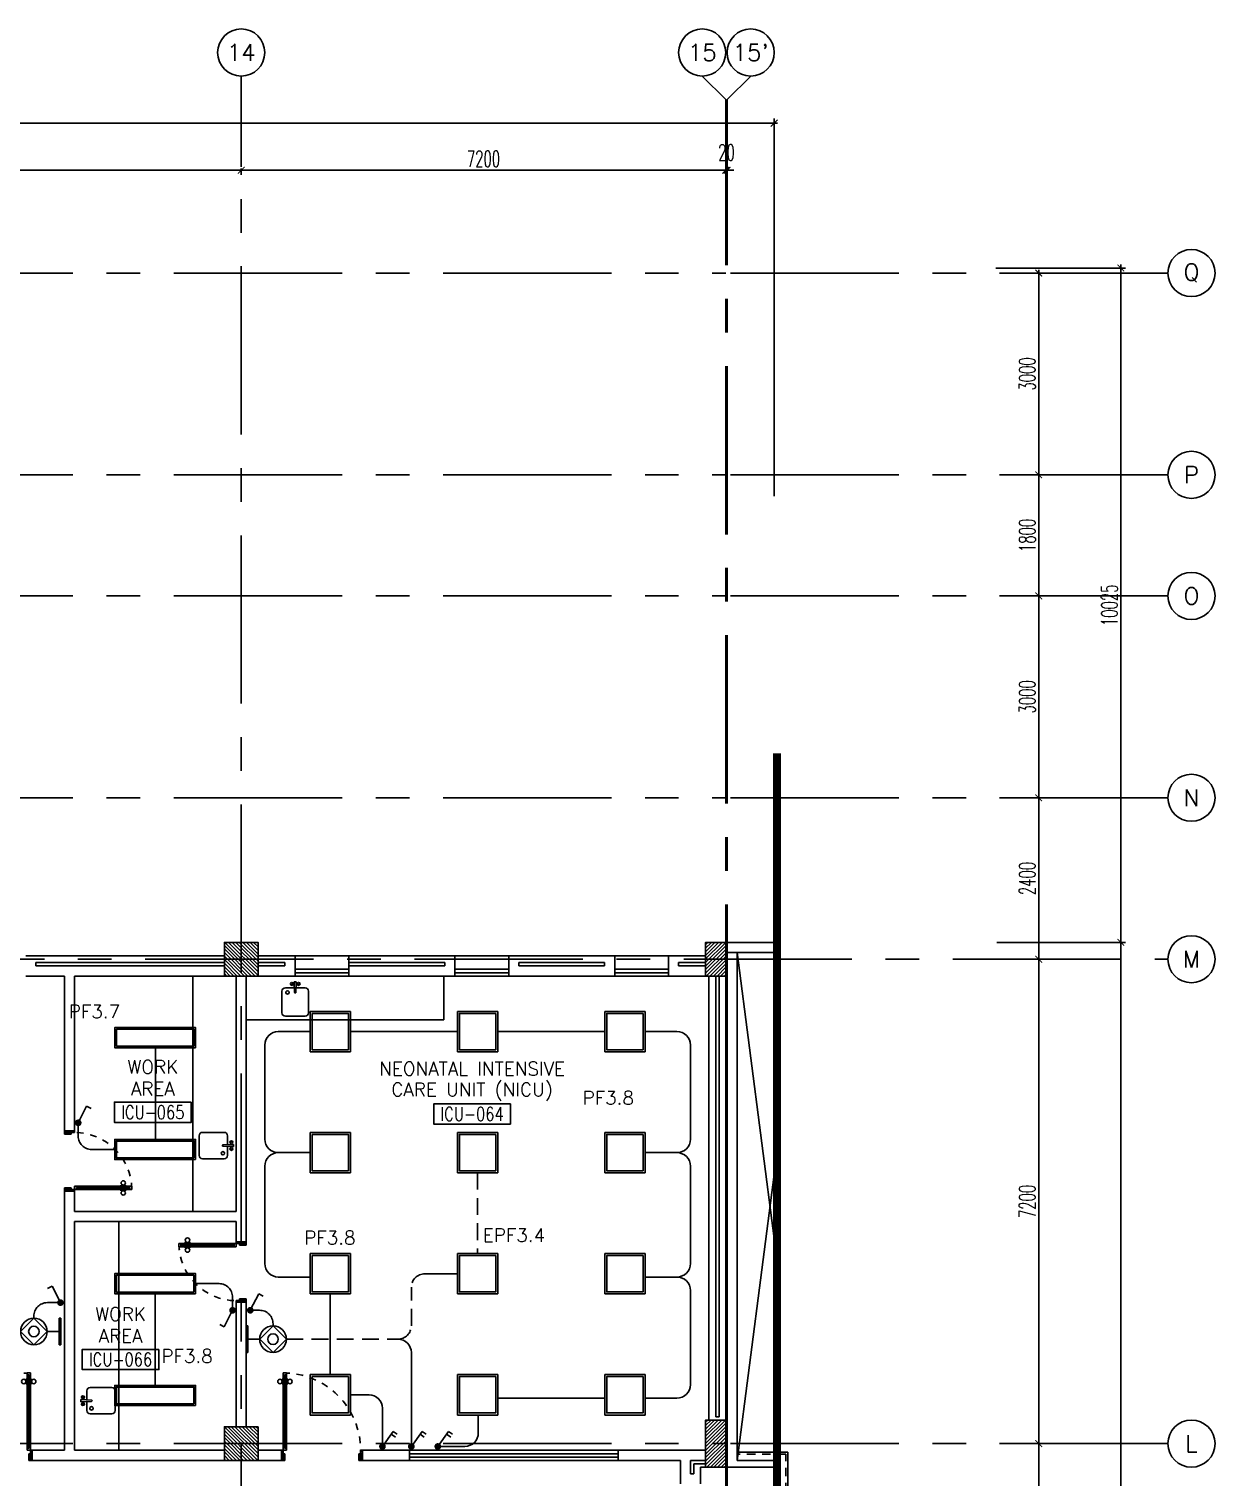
# Model space of a CAD drawing. Extents: x -0.3 to 91.9, y -1.1 to 78.4.
# Drawn here: x 74.24 to 91.86, y 56.87 to 78.4 of the extents above; entities that cross this region are included whole.
import ezdxf
from ezdxf.enums import TextEntityAlignment as Align

# ---------------------------------------------------------------- set-up
doc = ezdxf.new("R2010")
doc.units = 0
doc.header["$MEASUREMENT"] = 0
doc.header["$PDMODE"] = 34
for name, pattern in [('CENTER2', [1.125, 0.75, -0.125, 0.125, -0.125]), ('CENTERX2', [4, 2.5, -0.5, 0.5, -0.5]), ('HIDDEN', [0.375, 0.25, -0.125]), ('HIDDEN2', [0.1875, 0.125, -0.0625])]:
    doc.linetypes.add(name, pattern=pattern)
doc.layers.get('0').update_dxf_attribs({"linetype": 'CONTINUOUS'})
doc.layers.get('DEFPOINTS').update_dxf_attribs({"linetype": 'CONTINUOUS'})
for name, color, linetype in [('AX-CR', 11, 'CONTINUOUS'), ('AX-DIM', 11, 'CONTINUOUS'), ('AX-TXT', 2, 'CONTINUOUS'), ('AXES', 11, 'CENTERX2'), ('COL', 11, 'CONTINUOUS'), ('DOOR', 7, 'CONTINUOUS'), ('E-CLINE', 4, 'CONTINUOUS'), ('E-HLINE', 4, 'HIDDEN'), ('E-LEGEND', 4, 'CONTINUOUS'), ('E-LITE', 4, 'CONTINUOUS'), ('E-SWITCH', 4, 'CONTINUOUS'), ('E-TEXT', 4, 'CONTINUOUS'), ('ELEV', 2, 'CONTINUOUS'), ('HAT', 11, 'CONTINUOUS'), ('INSUL', 11, 'CONTINUOUS'), ('NON-MEDICAL', 11, 'CONTINUOUS'), ('RM-BOX', 11, 'CONTINUOUS'), ('RM-NAME', 11, 'CONTINUOUS'), ('RM-NO', 11, 'CONTINUOUS'), ('ROOF', 7, 'CONTINUOUS'), ('SHAFT', 11, 'CONTINUOUS'), ('STR', 7, 'CONTINUOUS'), ('WALL', 11, 'CONTINUOUS'), ('WIN', 7, 'CONTINUOUS')]:
    doc.layers.add(name, color=color, linetype=linetype)
doc.styles.add('ROMANS', font='ROMANS.shx', dxfattribs={"width": 0.6})
doc.dimstyles.new('STANDARD in', dxfattribs={"dimtxt": 0.24, "dimasz": 0.1, "dimexe": 0.07, "dimexo": 0.05, "dimgap": 0.05, "dimtad": 1, "dimdec": 0, "dimlfac": 1000, "dimzin": 0, "dimdsep": 46, "dimtxsty": 'ROMANS', "dimblk": 'ARCHTICK', "dimcen": 0.05, "dimdle": 0.05, "dimclrd": 7, "dimclre": 7, "dimclrt": 2, "dimadec": 0, "dimazin": 0, "dimtfac": 1, "dimtdec": 0, "dimtmove": 2, "dimatfit": 3, "dimldrblk": 'ARCHTICK', "dimfxl": 0, "dimtolj": 1, "dimtzin": 0, "dimarcsym": 0})

# ---------------------------------------------------------------- blocks, each defined once
blk = doc.blocks.new('*X64')
at = {"color": 0}
for p, q in [((80579, 169940), (81029, 170390)), ((80579, 169993), (80976, 170390)), ((80579, 170046), (80923, 170390)), ((80579, 170099), (80870, 170390)), ((80579, 170152), (80817, 170390)), ((80579, 170205), (80764, 170390)), ((80579, 170258), (80711, 170390)), ((80579, 170311), (80658, 170390)), ((80579, 170364), (80605, 170390)), ((80582, 169890), (81079, 170387)), ((80635, 169890), (81079, 170334)), ((80688, 169890), (81079, 170281)), ((80741, 169890), (81079, 170228)), ((80794, 169890), (81079, 170175)), ((80847, 169890), (81079, 170122)), ((80900, 169890), (81079, 170069)), ((80953, 169890), (81079, 170016)), ((81006, 169890), (81079, 169963)), ((81059, 169890), (81079, 169910))]:
    blk.add_line(p, q, dxfattribs=at)
blk = doc.blocks.new('*X63')
at = {"color": 0}
for p, q in [((80579, 177099), (81070, 177590)), ((80579, 177152), (81017, 177590)), ((80579, 177205), (80964, 177590)), ((80579, 177258), (80911, 177590)), ((80579, 177311), (80858, 177590)), ((80579, 177364), (80804, 177590)), ((80579, 177417), (80751, 177590)), ((80579, 177471), (80698, 177590)), ((80579, 177524), (80645, 177590)), ((80579, 177577), (80592, 177590)), ((80623, 177090), (81079, 177546)), ((80676, 177090), (81079, 177493)), ((80729, 177090), (81079, 177440)), ((80782, 177090), (81079, 177387)), ((80835, 177090), (81079, 177334)), ((80888, 177090), (81079, 177281)), ((80941, 177090), (81079, 177228)), ((80994, 177090), (81079, 177175)), ((81047, 177090), (81079, 177122))]:
    blk.add_line(p, q, dxfattribs=at)
blk = doc.blocks.new('COL50')
at = {"layer": 'COL'}
blk.add_lwpolyline([(-250, 250), (-250, -250), (250, -250), (250, 250)], close=True, dxfattribs=at)
blk = doc.blocks.new('AXU')
at = {"layer": 'AX-CR'}
blk.add_circle((0, 350), 350, dxfattribs=at)
at = {"layer": 'AX-TXT', "style": 'ROMANS'}
blk.add_attdef('AX', text='', height=250, dxfattribs=at).set_placement((0, 350), align=Align.MIDDLE)
blk = doc.blocks.new('RM1')
at = {"layer": 'RM-BOX'}
blk.add_lwpolyline([(570, -200), (-570, -200), (-570, -500), (570, -500)], close=True, dxfattribs=at)
at = {"layer": 'RM-NAME', "style": 'ROMANS'}
for tag, p in [('ROOMNAME1', (0, 324)), ('ROOMNAME2', (0, 0))]:
    blk.add_attdef(tag, text='', height=200, dxfattribs=at).set_placement(p, align=Align.MIDDLE)
at = {"layer": 'RM-NO', "style": 'ROMANS', "width": 0.8}
blk.add_attdef('ROOMNO', text='', height=200, dxfattribs=at).set_placement((0, -350), align=Align.MIDDLE)
blk = doc.blocks.new('_ARCHTICK')
at = {"color": 0, "linetype": 'ByBlock', "const_width": 0.15}
blk.add_lwpolyline([(-0.5, -0.5), (0.5, 0.5)], dxfattribs=at)
blk = doc.blocks.new('*D176')
at = {"layer": 'AX-DIM', "color": 7, "lineweight": -2, "ltscale": 0.3}
for p, q in [((70.14, 76.298), (77.44, 76.298)), ((70.19, 76.348), (70.19, 76.368)), ((77.39, 76.348), (77.39, 76.368))]:
    blk.add_line(p, q, dxfattribs=at)
at = {"layer": 'DEFPOINTS', "color": 0, "ltscale": 0.3}
for p in [(70.19, 76.298), (77.39, 76.298), (77.39, 76.298)]:
    blk.add_point(p, dxfattribs=at)
at = {"layer": 'AX-DIM', "color": 7, "lineweight": -2, "ltscale": 0.3, "xscale": 0.1, "yscale": 0.1, "zscale": 0.1, "rotation": 180}
blk.add_blockref('_ARCHTICK', (70.19, 76.298), dxfattribs=at)
at = {"layer": 'AX-DIM', "color": 7, "lineweight": -2, "ltscale": 0.3, "xscale": 0.1, "yscale": 0.1, "zscale": 0.1}
blk.add_blockref('_ARCHTICK', (77.39, 76.298), dxfattribs=at)
at = {"layer": 'AX-DIM', "color": 2, "ltscale": 0.3, "insert": (73.79, 76.468), "char_height": 0.24, "attachment_point": 5, "style": 'ROMANS'}
blk.add_mtext('\\A1;7200', dxfattribs=at)
blk = doc.blocks.new('*D177')
at = {"layer": 'AX-DIM', "color": 7, "lineweight": -2, "ltscale": 0.3}
for p, q in [((77.34, 76.298), (84.64, 76.298)), ((77.39, 76.324), (77.39, 76.228)), ((84.59, 76.324), (84.59, 76.228))]:
    blk.add_line(p, q, dxfattribs=at)
at = {"layer": 'DEFPOINTS', "color": 0, "ltscale": 0.3}
for p in [(77.39, 76.374), (84.59, 76.374), (84.59, 76.298)]:
    blk.add_point(p, dxfattribs=at)
at = {"layer": 'AX-DIM', "color": 7, "lineweight": -2, "ltscale": 0.3, "xscale": 0.1, "yscale": 0.1, "zscale": 0.1, "rotation": 180}
blk.add_blockref('_ARCHTICK', (77.39, 76.298), dxfattribs=at)
at = {"layer": 'AX-DIM', "color": 7, "lineweight": -2, "ltscale": 0.3, "xscale": 0.1, "yscale": 0.1, "zscale": 0.1}
blk.add_blockref('_ARCHTICK', (84.59, 76.298), dxfattribs=at)
at = {"layer": 'AX-DIM', "color": 2, "ltscale": 0.3, "insert": (80.99, 76.468), "char_height": 0.24, "attachment_point": 5, "style": 'ROMANS'}
blk.add_mtext('\\A1;7200', dxfattribs=at)
blk = doc.blocks.new('AXR')
at = {"layer": 'AX-CR'}
blk.add_circle((350, 0), 350, dxfattribs=at)
at = {"layer": 'AX-TXT', "style": 'ROMANS'}
blk.add_attdef('AX', text='', height=250, dxfattribs=at).set_placement((350, 0), align=Align.MIDDLE)
blk = doc.blocks.new('*D185')
at = {"layer": 'AX-DIM', "color": 7, "lineweight": -2, "ltscale": 0.3}
for p, q in [((9.9, 76.648), (9.9, 77.068)), ((85.309, 71.455), (85.309, 77.068)), ((9.85, 76.998), (85.359, 76.998))]:
    blk.add_line(p, q, dxfattribs=at)
at = {"layer": 'DEFPOINTS', "color": 0, "ltscale": 0.3}
for p in [(85.309, 76.998), (9.9, 76.598), (85.309, 71.405)]:
    blk.add_point(p, dxfattribs=at)
at = {"layer": 'AX-DIM', "color": 7, "lineweight": -2, "ltscale": 0.3, "xscale": 0.1, "yscale": 0.1, "zscale": 0.1, "rotation": 180}
blk.add_blockref('_ARCHTICK', (9.9, 76.998), dxfattribs=at)
at = {"layer": 'AX-DIM', "color": 7, "lineweight": -2, "ltscale": 0.3, "xscale": 0.1, "yscale": 0.1, "zscale": 0.1}
blk.add_blockref('_ARCHTICK', (85.309, 76.998), dxfattribs=at)
at = {"layer": 'AX-DIM', "color": 2, "ltscale": 0.3, "insert": (47.605, 77.168), "char_height": 0.24, "attachment_point": 5, "style": 'ROMANS'}
blk.add_mtext('\\A1;75409', dxfattribs=at)
blk = doc.blocks.new('*D186')
at = {"layer": 'AX-DIM', "color": 7, "lineweight": -2, "ltscale": 0.3}
for p, q in [((88.89, 69.97), (89.31, 69.97)), ((89.24, 70.02), (89.24, 66.92)), ((88.89, 66.97), (89.31, 66.97))]:
    blk.add_line(p, q, dxfattribs=at)
at = {"layer": 'DEFPOINTS', "color": 0, "ltscale": 0.3}
for p in [(88.84, 69.97), (88.84, 66.97), (89.24, 66.97)]:
    blk.add_point(p, dxfattribs=at)
at = {"layer": 'AX-DIM', "color": 7, "lineweight": -2, "ltscale": 0.3, "xscale": 0.1, "yscale": 0.1, "zscale": 0.1}
for p, rotation in [((89.24, 69.97), 90), ((89.24, 66.97), 270)]:
    blk.add_blockref('_ARCHTICK', p, dxfattribs=dict(at, rotation=rotation))
at = {"layer": 'AX-DIM', "color": 2, "ltscale": 0.3, "insert": (89.07, 68.47), "char_height": 0.24, "attachment_point": 5, "rotation": 90, "style": 'ROMANS'}
blk.add_mtext('\\A1;3000', dxfattribs=at)
blk = doc.blocks.new('*D187')
at = {"layer": 'AX-DIM', "color": 7, "lineweight": -2, "ltscale": 0.3}
for p, q in [((88.605, 74.845), (90.53, 74.845)), ((90.46, 74.895), (90.46, 64.77)), ((89.81, 64.82), (90.53, 64.82))]:
    blk.add_line(p, q, dxfattribs=at)
at = {"layer": 'DEFPOINTS', "color": 0, "ltscale": 0.3}
for p in [(88.555, 74.845), (89.76, 64.82), (90.46, 64.82)]:
    blk.add_point(p, dxfattribs=at)
at = {"layer": 'AX-DIM', "color": 7, "lineweight": -2, "ltscale": 0.3, "xscale": 0.1, "yscale": 0.1, "zscale": 0.1}
for p, rotation in [((90.46, 74.845), 90), ((90.46, 64.82), 270)]:
    blk.add_blockref('_ARCHTICK', p, dxfattribs=dict(at, rotation=rotation))
at = {"layer": 'AX-DIM', "color": 2, "ltscale": 0.3, "insert": (90.29, 69.832), "char_height": 0.24, "attachment_point": 5, "rotation": 90, "style": 'ROMANS'}
blk.add_mtext('\\A1;10025', dxfattribs=at)
blk = doc.blocks.new('*D189')
at = {"layer": 'AX-DIM', "color": 7, "lineweight": -2, "ltscale": 0.3}
for p, q in [((88.617, 64.82), (90.53, 64.82)), ((90.46, 64.87), (90.46, 5.45)), ((86.18, 5.5), (90.53, 5.5))]:
    blk.add_line(p, q, dxfattribs=at)
at = {"layer": 'DEFPOINTS', "color": 0, "ltscale": 0.3}
for p in [(88.567, 64.82), (86.13, 5.5), (90.46, 5.5)]:
    blk.add_point(p, dxfattribs=at)
at = {"layer": 'AX-DIM', "color": 7, "lineweight": -2, "ltscale": 0.3, "xscale": 0.1, "yscale": 0.1, "zscale": 0.1}
for p, rotation in [((90.46, 64.82), 90), ((90.46, 5.5), 270)]:
    blk.add_blockref('_ARCHTICK', p, dxfattribs=dict(at, rotation=rotation))
at = {"layer": 'AX-DIM', "color": 2, "ltscale": 0.3, "insert": (90.29, 35.16), "char_height": 0.24, "attachment_point": 5, "rotation": 90, "style": 'ROMANS'}
blk.add_mtext('\\A1;59320', dxfattribs=at)
blk = doc.blocks.new('*D201')
at = {"layer": 'AX-DIM', "color": 7, "lineweight": -2, "ltscale": 0.3}
for p, q in [((88.89, 57.37), (89.31, 57.37)), ((89.24, 57.42), (89.24, 50.12)), ((88.89, 50.17), (89.31, 50.17))]:
    blk.add_line(p, q, dxfattribs=at)
at = {"layer": 'DEFPOINTS', "color": 0, "ltscale": 0.3}
for p in [(88.84, 57.37), (88.84, 50.17), (89.24, 50.17)]:
    blk.add_point(p, dxfattribs=at)
at = {"layer": 'AX-DIM', "color": 7, "lineweight": -2, "ltscale": 0.3, "xscale": 0.1, "yscale": 0.1, "zscale": 0.1}
for p, rotation in [((89.24, 57.37), 90), ((89.24, 50.17), 270)]:
    blk.add_blockref('_ARCHTICK', p, dxfattribs=dict(at, rotation=rotation))
at = {"layer": 'AX-DIM', "color": 2, "ltscale": 0.3, "insert": (89.07, 53.77), "char_height": 0.24, "attachment_point": 5, "rotation": 90, "style": 'ROMANS'}
blk.add_mtext('\\A1;7200', dxfattribs=at)
blk = doc.blocks.new('*D203')
at = {"layer": 'AX-DIM', "color": 7, "lineweight": -2, "ltscale": 0.3}
for p, q in [((89.24, 64.62), (89.24, 57.32)), ((88.89, 64.57), (89.31, 64.57)), ((88.89, 57.37), (89.31, 57.37))]:
    blk.add_line(p, q, dxfattribs=at)
at = {"layer": 'DEFPOINTS', "color": 0, "ltscale": 0.3}
for p in [(88.84, 64.57), (88.84, 57.37), (89.24, 57.37)]:
    blk.add_point(p, dxfattribs=at)
at = {"layer": 'AX-DIM', "color": 7, "lineweight": -2, "ltscale": 0.3, "xscale": 0.1, "yscale": 0.1, "zscale": 0.1}
for p, rotation in [((89.24, 64.57), 90), ((89.24, 57.37), 270)]:
    blk.add_blockref('_ARCHTICK', p, dxfattribs=dict(at, rotation=rotation))
at = {"layer": 'AX-DIM', "color": 2, "ltscale": 0.3, "insert": (89.07, 60.97), "char_height": 0.24, "attachment_point": 5, "rotation": 90, "style": 'ROMANS'}
blk.add_mtext('\\A1;7200', dxfattribs=at)
blk = doc.blocks.new('*D204')
at = {"layer": 'AX-DIM', "color": 7, "lineweight": -2, "ltscale": 0.3}
for p, q in [((88.89, 66.97), (89.31, 66.97)), ((89.24, 67.02), (89.24, 64.52)), ((88.89, 64.57), (89.31, 64.57))]:
    blk.add_line(p, q, dxfattribs=at)
at = {"layer": 'DEFPOINTS', "color": 0, "ltscale": 0.3}
for p in [(88.84, 66.97), (88.84, 64.57), (89.24, 64.57)]:
    blk.add_point(p, dxfattribs=at)
at = {"layer": 'AX-DIM', "color": 7, "lineweight": -2, "ltscale": 0.3, "xscale": 0.1, "yscale": 0.1, "zscale": 0.1}
for p, rotation in [((89.24, 66.97), 90), ((89.24, 64.57), 270)]:
    blk.add_blockref('_ARCHTICK', p, dxfattribs=dict(at, rotation=rotation))
at = {"layer": 'AX-DIM', "color": 2, "ltscale": 0.3, "insert": (89.07, 65.77), "char_height": 0.24, "attachment_point": 5, "rotation": 90, "style": 'ROMANS'}
blk.add_mtext('\\A1;2400', dxfattribs=at)
blk = doc.blocks.new('*D205')
at = {"layer": 'AX-DIM', "color": 7, "lineweight": -2, "ltscale": 0.3}
for p, q in [((88.89, 74.77), (89.31, 74.77)), ((89.24, 74.82), (89.24, 71.72)), ((88.89, 71.77), (89.31, 71.77))]:
    blk.add_line(p, q, dxfattribs=at)
at = {"layer": 'DEFPOINTS', "color": 0, "ltscale": 0.3}
for p in [(88.84, 74.77), (88.84, 71.77), (89.24, 71.77)]:
    blk.add_point(p, dxfattribs=at)
at = {"layer": 'AX-DIM', "color": 7, "lineweight": -2, "ltscale": 0.3, "xscale": 0.1, "yscale": 0.1, "zscale": 0.1}
for p, rotation in [((89.24, 74.77), 90), ((89.24, 71.77), 270)]:
    blk.add_blockref('_ARCHTICK', p, dxfattribs=dict(at, rotation=rotation))
at = {"layer": 'AX-DIM', "color": 2, "ltscale": 0.3, "insert": (89.07, 73.27), "char_height": 0.24, "attachment_point": 5, "rotation": 90, "style": 'ROMANS'}
blk.add_mtext('\\A1;3000', dxfattribs=at)
blk = doc.blocks.new('*D206')
at = {"layer": 'AX-DIM', "color": 7, "lineweight": -2, "ltscale": 0.3}
for p, q in [((88.89, 71.77), (89.31, 71.77)), ((89.24, 71.82), (89.24, 69.92)), ((88.89, 69.97), (89.31, 69.97))]:
    blk.add_line(p, q, dxfattribs=at)
at = {"layer": 'DEFPOINTS', "color": 0, "ltscale": 0.3}
for p in [(88.84, 71.77), (88.84, 69.97), (89.24, 69.97)]:
    blk.add_point(p, dxfattribs=at)
at = {"layer": 'AX-DIM', "color": 7, "lineweight": -2, "ltscale": 0.3, "xscale": 0.1, "yscale": 0.1, "zscale": 0.1}
for p, rotation in [((89.24, 71.77), 90), ((89.24, 69.97), 270)]:
    blk.add_blockref('_ARCHTICK', p, dxfattribs=dict(at, rotation=rotation))
at = {"layer": 'AX-DIM', "color": 2, "ltscale": 0.3, "insert": (89.07, 70.87), "char_height": 0.24, "attachment_point": 5, "rotation": 90, "style": 'ROMANS'}
blk.add_mtext('\\A1;1800', dxfattribs=at)
blk = doc.blocks.new('DOOR90')
at = {"layer": 'DOOR', "color": 0, "linetype": 'ByBlock'}
for p, q in [((-150, 0), (-150, -25)), ((-150, 0), (0, 0)), ((0, -50), (0, 0)), ((-1000, -25), (-1000, -75)), ((-1000, -75), (-1000, -25)), ((-950, -25), (-1000, -25)), ((-950, -75), (-1000, -75)), ((-970, -42), (-970, -58)), ((-950, -42), (-970, -42)), ((-950, -58), (-970, -58)), ((-950, -25), (-950, -42)), ((-950, -58), (-950, -75)), ((-918, -25), (-918, -18)), ((-828, -18), (-918, -18)), ((-918, -75), (-918, -82)), ((-828, -82), (-918, -82)), ((-905, -18), (-905, -9)), ((-905, -9), (-840, -9)), ((-905, -18), (-840, -18)), ((-905, -82), (-905, -91)), ((-905, -82), (-840, -82)), ((-905, -91), (-840, -91)), ((-840, -18), (-840, -9)), ((-840, -82), (-840, -91)), ((-828, -25), (-828, -18)), ((-828, -75), (-828, -82)), ((-200, -42), (-200, -25)), ((-200, -25), (-150, -25)), ((-180, -42), (-200, -42)), ((-200, -75), (-200, -58)), ((-200, -58), (-180, -58)), ((-150, -75), (-200, -75)), ((-180, -58), (-180, -42)), ((-150, -75), (-150, -25)), ((-150, -25), (-100, -25)), ((-100, -25), (-100, -50)), ((-100, -50), (0, -50)), ((-100, -850), (0, -850)), ((-100, -875), (-100, -850)), ((0, -850), (0, -900)), ((-150, -900), (-150, -875)), ((-150, -875), (-100, -875)), ((0, -900), (-150, -900)), ((-150, -900), (0, -900))]:
    blk.add_line(p, q, dxfattribs=at)
at = {"layer": 'DOOR', "color": 9, "linetype": 'ByBlock'}
for p, q in [((0, -50), (-114, 0)), ((0, -50), (-40, 0)), ((0, -50), (-100, -37)), ((0, -850), (-114, -900)), ((0, -850), (-100, -863)), ((0, -850), (-40, -900))]:
    blk.add_line(p, q, dxfattribs=at)
at = {"layer": 'DOOR', "linetype": 'ByBlock'}
for p, q in [((-200, -25), (-950, -25)), ((-200, -42), (-950, -42)), ((-200, -58), (-950, -58)), ((-950, -75), (-200, -75))]:
    blk.add_line(p, q, dxfattribs=at)
at = {"layer": 'DOOR', "color": 0, "linetype": 'ByBlock'}
for centre in [(-873, 24), (-873, -124)]:
    blk.add_circle(centre, 32.4, dxfattribs=at)
at = {"layer": 'DOOR', "color": 9, "linetype": 'ByBlock'}
for centre, radius, start, end in [((0, -50), 154, 161.1053, 166.2858), ((0, -50), 134, 158.1598, 169.28), ((0, -50), 94.4, 148.0182, 180), ((0, -50), 74.4, 137.7764, 180), ((0, -50), 114, 154.0838, 167.3774), ((0, -50), 54.4, 113.2074, 180), ((0, -50), 34.4, 90, 180), ((0, -50), 14.4, 90, 180), ((0, -850), 94.4, 180, 211.9818), ((0, -850), 74.4, 180, 222.2236), ((0, -850), 54.4, 180, 246.7926), ((0, -850), 34.4, 180, 270), ((0, -850), 14.4, 180, 270), ((0, -850), 154, 193.7142, 198.8947), ((0, -850), 134, 190.72, 201.8402)]:
    blk.add_arc(centre, radius, start, end, dxfattribs=at)
at = {"layer": 'DOOR', "linetype": 'HIDDEN', "ltscale": 0.5}
blk.add_arc((-150, -25), 850, 180, 270, dxfattribs=at)
blk = doc.blocks.new('*D178')
at = {"layer": 'AX-DIM', "color": 7, "lineweight": -2, "ltscale": 0.3}
for p, q in [((84.59, 76.298), (84.49, 76.298)), ((84.59, 76.27), (84.59, 76.368)), ((84.59, 76.298), (84.61, 76.298)), ((84.61, 76.27), (84.61, 76.368)), ((84.61, 76.298), (84.71, 76.298))]:
    blk.add_line(p, q, dxfattribs=at)
at = {"layer": 'DEFPOINTS', "color": 0, "ltscale": 0.3}
for p in [(84.59, 76.22), (84.61, 76.298), (84.61, 76.22)]:
    blk.add_point(p, dxfattribs=at)
at = {"layer": 'AX-DIM', "color": 7, "lineweight": -2, "ltscale": 0.3, "xscale": 0.1, "yscale": 0.1, "zscale": 0.1}
blk.add_blockref('_ARCHTICK', (84.59, 76.298), dxfattribs=at)
at = {"layer": 'AX-DIM', "color": 7, "lineweight": -2, "ltscale": 0.3, "xscale": 0.1, "yscale": 0.1, "zscale": 0.1, "rotation": 180}
blk.add_blockref('_ARCHTICK', (84.61, 76.298), dxfattribs=at)
at = {"layer": 'AX-DIM', "color": 2, "ltscale": 0.3, "insert": (84.6, 76.563), "char_height": 0.24, "attachment_point": 5, "style": 'ROMANS'}
blk.add_mtext('\\A1;20', dxfattribs=at)
blk = doc.blocks.new('C11')
at = {"layer": 'HAT'}
h = blk.add_hatch(dxfattribs=at)
h.set_pattern_fill('ANSI31', color=256, scale=300, style=0)
h.set_pattern_definition([(45, (-248556.182, -75061.005), (-26.5165043, 26.5165043), [])])
h.paths.add_polyline_path([(300, 700), (0, 700), (0, 350), (300, 350)])
h.paths.add_polyline_path([(300, 350), (0, 350), (0, 0), (300, 0)])
at = {"layer": 'COL'}
blk.add_lwpolyline([(300, 700), (300, 0), (0, 0), (0, 700)], close=True, dxfattribs=at)
blk = doc.blocks.new('C-300')
at = {"layer": 'HAT', "linetype": 'ByBlock', "ltscale": 0.3}
h = blk.add_hatch(dxfattribs=at)
h.set_pattern_fill('ANSI31', color=8, scale=300, style=0)
h.set_pattern_definition([(45, (-258496.182, -82361.005), (-26.5165043, 26.5165043), [])])
h.paths.add_polyline_path([(300, 500), (0, 500), (0, 250), (300, 250)])
h.paths.add_polyline_path([(300, 250), (0, 250), (0, 0), (300, 0)])
at = {"layer": 'COL'}
blk.add_lwpolyline([(0, 500), (300, 500), (300, 0), (0, 0)], close=True, dxfattribs=at)
blk = doc.blocks.new('DOOR100')
at = {"layer": 'DOOR', "color": 0, "linetype": 'ByBlock'}
for p, q in [((-25, 1300), (-75, 1300)), ((-75, 1300), (-25, 1300)), ((-75, 1250), (-75, 1300)), ((-25, 1250), (-25, 1300)), ((-82, 1205), (-91, 1205)), ((-91, 1205), (-91, 1140)), ((-82, 1140), (-91, 1140)), ((-75, 1218), (-82, 1218)), ((-82, 1128), (-82, 1218)), ((-82, 1205), (-82, 1140)), ((-75, 1128), (-82, 1128)), ((-58, 1250), (-75, 1250)), ((-42, 1270), (-58, 1270)), ((-58, 1250), (-58, 1270)), ((-42, 1250), (-42, 1270)), ((-25, 1250), (-42, 1250)), ((-25, 1218), (-18, 1218)), ((-25, 1128), (-18, 1128)), ((-18, 1128), (-18, 1218)), ((-18, 1205), (-9, 1205)), ((-18, 1205), (-18, 1140)), ((-18, 1140), (-9, 1140)), ((-9, 1205), (-9, 1140)), ((-1200, 0), (-1200, 150)), ((-1200, 150), (-1175, 150)), ((-1200, 150), (-1200, 0)), ((-1150, 0), (-1200, 0)), ((-1175, 150), (-1175, 100)), ((-1175, 100), (-1150, 100)), ((-1150, 100), (-1150, 0)), ((-75, 200), (-58, 200)), ((-75, 150), (-75, 200)), ((-75, 150), (-25, 150)), ((-58, 200), (-58, 180)), ((-58, 180), (-42, 180)), ((-50, 100), (-50, 0)), ((-25, 100), (-50, 100)), ((-50, 0), (0, 0)), ((-42, 200), (-25, 200)), ((-42, 180), (-42, 200)), ((-25, 200), (-25, 150)), ((0, 150), (-25, 150)), ((-25, 150), (-25, 100)), ((0, 150), (0, 0))]:
    blk.add_line(p, q, dxfattribs=at)
at = {"layer": 'DOOR', "linetype": 'ByBlock'}
for p, q in [((-75, 1250), (-75, 200)), ((-58, 200), (-58, 1250)), ((-42, 200), (-42, 1250)), ((-25, 200), (-25, 1250)), ((0, 0), (0, 150))]:
    blk.add_line(p, q, dxfattribs=at)
at = {"layer": 'DOOR', "color": 9, "linetype": 'ByBlock'}
for p, q in [((-1150, 0), (-1200, 114)), ((-1150, 0), (-1200, 40)), ((-1150, 0), (-1163, 100)), ((-50, 0), (0, 114)), ((-50, 0), (-37, 100)), ((-50, 0), (0, 40))]:
    blk.add_line(p, q, dxfattribs=at)
at = {"layer": 'DOOR', "color": 0, "linetype": 'ByBlock'}
for centre in [(-124, 1173), (24, 1173)]:
    blk.add_circle(centre, 32.4, dxfattribs=at)
at = {"layer": 'DOOR', "linetype": 'HIDDEN', "ltscale": 0.5}
blk.add_arc((-25, 150), 1150, 90, 180.0001, dxfattribs=at)
at = {"layer": 'DOOR', "color": 9, "linetype": 'ByBlock'}
for centre, radius, start, end in [((-1150, 0), 154, 103.7142, 108.8947), ((-1150, 0), 134, 100.72, 111.8402), ((-1150, 0), 94.4, 90, 121.9818), ((-1150, 0), 74.4, 90, 132.2236), ((-1150, 0), 54.4, 90, 156.7926), ((-1150, 0), 34.4, 90, 180), ((-1150, 0), 14.4, 90, 180), ((-50, 0), 94.4, 58.0182, 90), ((-50, 0), 74.4, 47.7764, 90), ((-50, 0), 54.4, 23.2074, 90), ((-50, 0), 34.4, 0, 90), ((-50, 0), 14.4, 0, 90), ((-50, 0), 134, 68.1598, 79.28), ((-50, 0), 114, 64.0838, 77.3774), ((-50, 0), 154, 71.1053, 76.2858)]:
    blk.add_arc(centre, radius, start, end, dxfattribs=at)
blk = doc.blocks.new('L42')
at = {"layer": 'E-LITE'}
for p, q in [((0.3, 0.3), (-0.3, 0.3)), ((-0.3, 0.3), (-0.3, -0.3)), ((0.3, -0.3), (0.3, 0.3)), ((-0.3, -0.3), (0.3, -0.3))]:
    blk.add_line(p, q, dxfattribs=at)
at = {"layer": 'E-LITE', "color": 8}
blk.add_lwpolyline([(-0.27, 0.27), (-0.27, -0.27), (0.27, -0.27), (0.27, 0.27)], close=True, dxfattribs=at)
blk = doc.blocks.new('NL')
at = {"layer": 'E-LEGEND'}
blk.add_line((0, -193), (25, -193), dxfattribs=at)
at = {"layer": 'E-LITE'}
for p, q in [((0, 5), (0, 203)), ((25, 203), (0, 203)), ((0, 5), (0, -193)), ((25, 5), (25, 203)), ((25, 5), (25, -193))]:
    blk.add_line(p, q, dxfattribs=at)
at = {"layer": 'E-LITE', "color": 2}
blk.add_line((201, 5), (25, 5), dxfattribs=at)
at = {"layer": 'E-LITE', "color": 5}
blk.add_circle((398, 5), 198, dxfattribs=at)
at = {"layer": 'E-SWITCH', "color": 2}
for p, q in [((201, 5), (398, 203)), ((398, -193), (201, 5)), ((398, 203), (596, 5)), ((596, 5), (398, -193))]:
    blk.add_line(p, q, dxfattribs=at)
at = {"layer": 'E-SWITCH'}
blk.add_circle((398, 5), 78.5, dxfattribs=at)
blk = doc.blocks.new('2G1W')
for p, q in [((0, 0), (0.55, 0)), ((0.45, 0), (0.45, -0.15)), ((0.55, 0), (0.55, -0.15))]:
    blk.add_line(p, q)
at = {"const_width": 0.1}
blk.add_lwpolyline([(-0.05, 0, 1), (0.05, 0, 1)], format="xyb", close=True, dxfattribs=at)
blk = doc.blocks.new('L24')
at = {"color": 4}
blk.add_lwpolyline([(-0.6, 0.15), (-0.6, -0.15), (0.6, -0.15), (0.6, 0.15)], close=True, dxfattribs=at)
at = {"layer": 'E-LITE', "color": 8}
blk.add_lwpolyline([(-0.575, 0.125), (-0.575, -0.125), (0.575, -0.125), (0.575, 0.125)], close=True, dxfattribs=at)

msp = doc.modelspace()

# ---------------------------------------------------------------- linework, layer by layer
at = {"layer": 'AXES'}
for p, q in [((77.39, 60.37), (77.39, 77.6984)), ((84.59, 77.3484), (84.24, 77.6984)), ((84.61, 77.3484), (84.96, 77.6984)), ((84.59, -1.1143), (84.59, 77.3484)), ((84.61, -1.1143), (84.61, 77.3484)), ((68.39, 74.77), (84.59, 74.77)), ((91.1596, 74.77), (84.34, 74.77)), ((68.39, 71.77), (84.59, 71.77)), ((91.1596, 71.77), (84.34, 71.77)), ((68.39, 69.97), (84.59, 69.97)), ((91.1596, 69.97), (84.34, 69.97)), ((68.39, 66.97), (84.59, 66.97)), ((91.1596, 66.97), (84.34, 66.97)), ((63.965, 64.57), (91.1596, 64.57)), ((77.39, -1.1143), (77.39, 59.47)), ((68.39, 57.37), (84.61, 57.37)), ((91.1596, 57.37), (84.34, 57.37))]:
    msp.add_line(p, q, dxfattribs=at)
at = {"layer": 'COL'}
msp.add_lwpolyline([(77.64, 64.32), (77.64, 64.82), (77.14, 64.82), (77.14, 64.32)], close=True, dxfattribs=at)
at = {"layer": 'E-CLINE', "color": 4}
for p, q in [((77.7404, 63.295), (77.7404, 61.895)), ((78.4131, 63.495), (77.9404, 63.495)), ((83.3919, 63.495), (83.8646, 63.495)), ((84.0646, 63.295), (84.0646, 61.895)), ((76.1182, 63.2539), (76.1182, 61.8919)), ((78.4131, 61.695), (77.9404, 61.695)), ((83.3919, 61.695), (83.8646, 61.695)), ((77.7404, 61.495), (77.7404, 60.0463)), ((84.0646, 61.495), (84.0646, 60.0463)), ((78.4131, 59.8463), (77.9404, 59.8463)), ((83.3919, 59.8463), (83.8646, 59.8463)), ((84.0646, 58.2463), (84.0646, 59.6463)), ((76.1118, 58.2111), (76.1118, 59.5981)), ((82.7919, 58.0463), (81.2025, 58.0463)), ((83.3919, 58.0463), (83.8646, 58.0463))]:
    msp.add_line(p, q, dxfattribs=at)
at = {"layer": 'E-CLINE', "color": 4, "linetype": 'ByBlock'}
for p, q in [((80.6025, 63.495), (79.0131, 63.495)), ((82.7919, 63.495), (81.2025, 63.495)), ((78.7131, 59.595), (78.7131, 58.395))]:
    msp.add_line(p, q, dxfattribs=at)
at = {"layer": 'E-CLINE', "color": 4}
for centre, start, end in [((77.9404, 63.295), 90, 180), ((83.8646, 63.295), 0, 90), ((77.9404, 61.895), 180, 270), ((83.8646, 61.895), 270, 0), ((77.9404, 61.495), 90, 180), ((83.8646, 61.495), 0, 90), ((77.9404, 60.0463), 180, 270), ((83.8646, 60.0463), 270, 0), ((83.8646, 59.6463), 0, 90), ((83.8646, 58.2463), 270, 0)]:
    msp.add_arc(centre, 0.2, start, end, dxfattribs=at)
at = {"layer": 'E-HLINE', "color": 4}
for p, q in [((80.9025, 61.395), (80.9025, 60.195)), ((79.9182, 59.1225), (79.9182, 59.695)), ((78.061, 58.9225), (79.7182, 58.9225))]:
    msp.add_line(p, q, dxfattribs=at)
for centre, start, end in [((80.1182, 59.695), 90, 180), ((79.7182, 59.1225), 270, 360)]:
    msp.add_arc(centre, 0.2, start, end, dxfattribs=at)
at = {"layer": 'E-SWITCH', "color": 4, "linetype": 'CENTER2'}
for p, q in [((74.9681, 62.1388), (75.093, 62.3837)), ((75.093, 62.3837), (75.1598, 62.3496)), ((74.9681, 62.1388), (74.9681, 61.9419)), ((75.5118, 61.7419), (75.1681, 61.7419)), ((80.394, 59.895), (80.1182, 59.895)), ((80.394, 59.895), (80.6025, 59.895)), ((74.5792, 59.7103), (74.5124, 59.6763)), ((74.7041, 59.4654), (74.5792, 59.7103)), ((76.7118, 59.7481), (77.0619, 59.7481)), ((74.7041, 59.4654), (74.5099, 59.4654)), ((77.2619, 59.3512), (77.2619, 59.5481)), ((77.5254, 59.3519), (77.6503, 59.5969)), ((77.6503, 59.5969), (77.7171, 59.5628)), ((74.3099, 59.2336), (74.3099, 59.2654)), ((77.2619, 59.3512), (77.137, 59.1063)), ((77.5504, 59.3519), (77.6633, 59.3519)), ((77.137, 59.1063), (77.0702, 59.1404)), ((77.8633, 59.1202), (77.8633, 59.1519)), ((80.2785, 57.3291), (80.7133, 57.3291))]:
    msp.add_line(p, q, dxfattribs=at)
at = {"layer": 'E-SWITCH', "color": 4}
for p, q in [((79.9182, 57.27), (79.9182, 58.7225)), ((79.0131, 58.095), (79.2889, 58.095)), ((79.4889, 57.3276), (79.4889, 57.895)), ((80.9133, 57.795), (80.9133, 57.5291))]:
    msp.add_line(p, q, dxfattribs=at)
at = {"layer": 'E-SWITCH', "color": 4, "linetype": 'CENTER2', "const_width": 0.05}
for points in [[(74.9567, 62.1165, 1), (74.9794, 62.161, 1)], [(74.7155, 59.4431, -1), (74.6928, 59.4876, -1)], [(77.2733, 59.3735, 1), (77.2506, 59.329, 1)], [(77.514, 59.3297, 1), (77.5367, 59.3742, 1)]]:
    msp.add_lwpolyline(points, format="xyb", close=True, dxfattribs=at)
at = {"layer": 'E-SWITCH', "color": 4, "linetype": 'CENTER2'}
for centre, start, end in [((75.1681, 61.9419), 180, 270), ((77.0619, 59.5481), 0, 90), ((74.5099, 59.2654), 90, 180), ((77.6633, 59.1519), 0, 90)]:
    msp.add_arc(centre, 0.2, start, end, dxfattribs=at)
at = {"layer": 'E-SWITCH', "color": 4}
for centre, start, end in [((79.7182, 58.7225), 0, 90), ((79.2889, 57.895), 0, 90), ((80.7133, 57.5291), 270, 0)]:
    msp.add_arc(centre, 0.2, start, end, dxfattribs=at)
at = {"layer": 'ELEV', "linetype": 'CENTER2', "const_width": 0.12}
msp.add_lwpolyline([(85.3496, 3.7939), (85.3496, 67.6321)], dxfattribs=at)
at = {"layer": 'INSUL'}
for p, q in [((74.34, 64.52), (77.14, 64.52)), ((74.34, 64.52), (74.34, 64.47)), ((74.34, 64.47), (77.14, 64.47)), ((78.04, 64.52), (77.64, 64.52)), ((78.04, 64.47), (77.64, 64.47)), ((78.04, 64.47), (78.04, 64.52)), ((80.415, 64.52), (78.99, 64.52)), ((80.415, 64.47), (78.99, 64.47)), ((80.415, 64.52), (80.415, 64.47)), ((81.515, 64.52), (81.515, 64.47)), ((82.79, 64.52), (81.515, 64.52)), ((82.79, 64.47), (81.515, 64.47)), ((82.79, 64.52), (82.79, 64.47)), ((83.89, 64.52), (84.09, 64.52)), ((83.89, 64.52), (83.89, 64.47)), ((84.2933, 64.52), (83.89, 64.52)), ((83.89, 64.47), (84.09, 64.47)), ((84.2933, 64.47), (83.89, 64.47)), ((84.44, 57.77), (84.44, 64.32)), ((84.49, 57.77), (84.49, 64.32)), ((84.49, 57.77), (84.44, 57.77)), ((84.065, 57.12), (84.065, 56.92)), ((84.065, 57.12), (84.115, 57.12)), ((84.29, 57.12), (84.065, 57.12)), ((84.115, 57.07), (84.115, 56.92)), ((84.29, 57.07), (84.115, 57.07)), ((84.115, 56.92), (84.065, 56.92))]:
    msp.add_line(p, q, dxfattribs=at)
at = {"layer": 'NON-MEDICAL'}
for p, q in [((76.6706, 60.82), (76.6706, 64.32)), ((78.0461, 64.1458), (78.1826, 64.1458)), ((78.1765, 64.234), (78.2086, 64.234)), ((78.1765, 64.234), (78.1826, 64.0787)), ((78.2086, 64.234), (78.2025, 64.0787)), ((78.2025, 64.1458), (78.339, 64.1458)), ((80.4032, 63.67), (80.4032, 64.32)), ((77.9962, 63.7748), (77.9962, 64.0959)), ((78.3889, 64.0959), (78.3889, 63.7748)), ((78.339, 63.7249), (78.0461, 63.7249)), ((80.4032, 63.67), (77.465, 63.67)), ((77.1378, 61.9969), (76.8168, 61.9969)), ((76.7669, 61.947), (76.7669, 61.6541)), ((77.2759, 61.8166), (77.1207, 61.8105)), ((77.2759, 61.7845), (77.1207, 61.7906)), ((77.1877, 61.8105), (77.1877, 61.947)), ((77.1877, 61.6541), (77.1877, 61.7906)), ((77.2759, 61.7845), (77.2759, 61.8166)), ((76.8168, 61.6042), (77.1378, 61.6042)), ((75.5706, 57.27), (75.5706, 60.67)), ((75.0964, 58.018), (75.0964, 58.1545)), ((75.1463, 58.2044), (75.4674, 58.2044)), ((75.5172, 58.1545), (75.5172, 57.8616)), ((75.0082, 58.0241), (75.1635, 58.018)), ((75.0082, 57.992), (75.0082, 58.0241)), ((75.0082, 57.992), (75.1635, 57.9981)), ((75.0964, 57.8616), (75.0964, 57.9981)), ((75.4674, 57.8117), (75.1463, 57.8117))]:
    msp.add_line(p, q, dxfattribs=at)
for centre, radius in [((78.1428, 64.2029), 0.0217), ((78.1428, 64.2029), 0.014), ((78.2423, 64.2029), 0.0217), ((78.2423, 64.2029), 0.014), ((78.0781, 64.0763), 0.0255), ((77.2448, 61.8503), 0.0217), ((77.2448, 61.8503), 0.014), ((77.1183, 61.6861), 0.0255), ((77.2448, 61.7508), 0.0217), ((77.2448, 61.7508), 0.014), ((75.0393, 58.0578), 0.0217), ((75.0393, 57.9583), 0.0217), ((75.0393, 58.0578), 0.014), ((75.0393, 57.9583), 0.014), ((75.1658, 57.8936), 0.0255)]:
    msp.add_circle(centre, radius, dxfattribs=at)
for centre, radius, start, end in [((78.0461, 64.0959), 0.0499, 90, 180), ((78.339, 64.0959), 0.0499, 0, 90), ((78.1925, 64.0787), 0.00997, 180, 0), ((78.0461, 63.7748), 0.0499, 180, 270), ((78.339, 63.7748), 0.0499, 270, 0), ((76.8168, 61.947), 0.0499, 90, 180), ((77.1378, 61.947), 0.0499, 0, 90), ((77.1207, 61.8006), 0.00997, 90, 270), ((76.8168, 61.6541), 0.0499, 180, 270), ((77.1378, 61.6541), 0.0499, 270, 0), ((75.1463, 58.1545), 0.0499, 90, 180), ((75.4674, 58.1545), 0.0499, 0, 90), ((75.1635, 58.008), 0.00997, 270, 90), ((75.1463, 57.8616), 0.0499, 180, 270), ((75.4674, 57.8616), 0.0499, 270, 0)]:
    msp.add_arc(centre, radius, start, end, dxfattribs=at)
at = {"layer": 'ROOF'}
for p, q in [((84.61, 64.82), (85.3092, 64.82)), ((84.6091, 64.67), (85.3092, 64.67)), ((84.76, 57.12), (84.76, 64.67)), ((84.61, 57.02), (84.61, 64.47)), ((85.3092, 57.12), (84.76, 57.12)), ((84.61, 57.02), (84.76, 57.02)), ((85.3092, 57.02), (84.61, 57.02))]:
    msp.add_line(p, q, dxfattribs=at)
at = {"layer": 'SHAFT'}
for p, q in [((84.76, 64.67), (85.3092, 60.4174)), ((84.76, 57.12), (85.3092, 61.3726))]:
    msp.add_line(p, q, dxfattribs=at)
at = {"layer": 'STR'}
msp.add_lwpolyline([(84.7586, 54.6059), (85.51, 54.6059), (85.51, 57.2409), (84.7586, 57.2409)], dxfattribs=at)
at = {"layer": 'STR', "linetype": 'HIDDEN2'}
msp.add_lwpolyline([(84.7586, 54.6359), (85.48, 54.6359), (85.48, 57.2109), (84.7586, 57.2109)], dxfattribs=at)
at = {"layer": 'WALL'}
for p, q in [((74.19, 64.62), (77.14, 64.62)), ((78.19, 64.62), (77.64, 64.62)), ((80.565, 64.62), (78.99, 64.62)), ((80.565, 64.62), (80.565, 64.32)), ((81.365, 64.62), (81.365, 64.32)), ((82.94, 64.62), (81.365, 64.62)), ((82.94, 64.62), (82.94, 64.32)), ((83.74, 64.62), (84.24, 64.62)), ((83.74, 64.62), (83.74, 64.32)), ((84.29, 64.62), (83.74, 64.62)), ((74.19, 64.32), (74.765, 64.32)), ((74.765, 62.02), (74.765, 64.32)), ((74.915, 62.02), (74.915, 64.32)), ((74.915, 64.32), (77.14, 64.32)), ((77.315, 60.82), (77.315, 64.32)), ((77.465, 60.37), (77.465, 64.32)), ((78.19, 64.32), (77.64, 64.32)), ((80.565, 64.32), (78.99, 64.32)), ((82.94, 64.32), (81.365, 64.32)), ((83.74, 64.32), (84.24, 64.32)), ((84.2933, 64.32), (83.74, 64.32)), ((84.34, 57.72), (84.34, 64.32)), ((84.59, 57.72), (84.59, 64.32)), ((74.765, 57.27), (74.765, 61.12)), ((74.915, 60.82), (74.915, 61.12)), ((74.915, 57.27), (74.915, 60.67)), ((77.315, 60.37), (77.315, 60.67)), ((77.315, 57.62), (77.315, 59.47)), ((77.465, 57.62), (77.465, 59.47)), ((83.915, 57.12), (83.915, 56.77)), ((84.215, 57.02), (84.215, 56.77)), ((84.59, 57.02), (84.215, 57.02))]:
    msp.add_line(p, q, dxfattribs=at)
at = {"layer": 'WALL', "linetype": 'ByBlock'}
for p, q in [((78.19, 64.32), (78.19, 64.62)), ((78.99, 64.32), (78.99, 64.62)), ((74.765, 62.02), (74.915, 62.02)), ((74.765, 61.12), (74.915, 61.12)), ((74.915, 60.82), (77.315, 60.82)), ((74.915, 60.67), (77.315, 60.67)), ((77.315, 60.37), (77.465, 60.37)), ((77.315, 59.47), (77.465, 59.47)), ((74.2832, 57.27), (74.2832, 57.12)), ((74.2832, 57.27), (74.765, 57.27)), ((74.915, 57.27), (77.14, 57.27)), ((77.99, 57.27), (77.64, 57.27)), ((77.99, 57.27), (77.99, 57.12)), ((79.89, 57.27), (79.19, 57.27)), ((79.19, 57.27), (79.19, 57.12)), ((79.89, 57.27), (79.89, 57.12)), ((82.99, 57.12), (82.99, 57.27)), ((82.99, 57.27), (83.915, 57.27)), ((83.915, 57.27), (84.29, 57.27)), ((74.2832, 57.12), (77.14, 57.12)), ((77.99, 57.12), (77.6371, 57.12)), ((79.89, 57.12), (79.19, 57.12)), ((83.915, 57.12), (82.99, 57.12)), ((84.59, 57.02), (84.59, 57.02))]:
    msp.add_line(p, q, dxfattribs=at)
at = {"layer": 'WALL', "linetype": 'ByBlock', "ltscale": 0.3}
for p, q in [((77.315, 57.62), (77.14, 57.62)), ((77.14, 57.62), (77.14, 57.27)), ((77.465, 57.62), (77.64, 57.62)), ((77.64, 57.62), (77.64, 57.27)), ((77.64, 57.12), (77.14, 57.12))]:
    msp.add_line(p, q, dxfattribs=at)
for points in [[(77.64, 64.82), (77.14, 64.82), (77.14, 64.32), (77.64, 64.32)], [(84.59, 64.82), (84.29, 64.82), (84.29, 64.32), (84.59, 64.32)], [(84.29, 57.02), (84.59, 57.02), (84.59, 57.72), (84.29, 57.72)]]:
    msp.add_lwpolyline(points, close=True, dxfattribs=at)
at = {"layer": 'WIN'}
for p, q in [((78.99, 64.62), (78.19, 64.62)), ((81.365, 64.62), (80.565, 64.62)), ((83.74, 64.62), (82.94, 64.62)), ((78.99, 64.42), (78.19, 64.42)), ((78.99, 64.37), (78.19, 64.37)), ((81.365, 64.42), (80.565, 64.42)), ((81.365, 64.37), (80.565, 64.37)), ((83.74, 64.42), (82.94, 64.42)), ((83.74, 64.37), (82.94, 64.37)), ((78.99, 64.32), (78.19, 64.32)), ((81.365, 64.32), (80.565, 64.32)), ((83.74, 64.32), (82.94, 64.32))]:
    msp.add_line(p, q, dxfattribs=at)
at = {"layer": 'WIN', "linetype": 'ByBlock'}
for p, q in [((79.89, 57.27), (82.99, 57.27)), ((79.89, 57.22), (82.99, 57.22)), ((82.99, 57.17), (79.89, 57.17)), ((82.99, 57.12), (79.89, 57.12))]:
    msp.add_line(p, q, dxfattribs=at)

# ---------------------------------------------------------------- block references
at = {"layer": 'AXES', "xscale": 0.0009999999892897904, "yscale": 0.000999999996565748, "zscale": 0.001}
for name, p, values in [('AXU', (77.39, 77.6984), {'AX': '14'}), ('AXU', (84.24, 77.6984), {'AX': '15'}), ('AXU', (84.96, 77.6984), {'AX': "15'"}), ('AXR', (91.1596, 74.77), {'AX': 'Q'}), ('AXR', (91.1596, 71.77), {'AX': 'P'}), ('AXR', (91.1596, 69.97), {'AX': 'O'}), ('AXR', (91.1596, 66.97), {'AX': 'N'}), ('AXR', (91.1596, 64.57), {'AX': 'M'}), ('AXR', (91.1596, 57.37), {'AX': 'L'})]:
    msp.add_blockref(name, p, dxfattribs=at).add_auto_attribs(values)
at = {"layer": 'COL', "color": 6, "linetype": 'ByBlock', "ltscale": 0.3, "xscale": 0.0009999999892897904, "yscale": 0.000999999996565748, "zscale": 0.001}
msp.add_blockref('C-300', (84.29, 64.32), dxfattribs=at)
at = {"layer": 'COL', "linetype": 'ByBlock', "xscale": 0.0009999999892897904, "yscale": 0.000999999996565748, "zscale": 0.001}
msp.add_blockref('C11', (84.29, 57.02), dxfattribs=at)
at = {"layer": 'COL', "xscale": -0.0009999999892897904, "yscale": 0.000999999996565748, "zscale": 0.001}
msp.add_blockref('COL50', (77.39, 57.37), dxfattribs=at)
at = {"layer": 'DOOR', "color": 0, "linetype": 'ByBlock', "xscale": 0.0009999999892897904, "yscale": 0.000999999996565748, "zscale": 0.001, "rotation": 180}
msp.add_blockref('DOOR90', (74.765, 61.12), dxfattribs=at)
at = {"layer": 'DOOR', "color": 0, "linetype": 'ByBlock', "xscale": 0.0009999999892897904, "yscale": 0.000999999996565748, "zscale": 0.001}
msp.add_blockref('DOOR90', (77.465, 60.37), dxfattribs=at)
at = {"layer": 'DOOR', "yscale": 0.000999999996565748, "zscale": 0.001}
for p, xscale in [((74.2832, 57.12), 0.0009999999892897904), ((77.99, 57.12), -0.0009999999892897904)]:
    msp.add_blockref('DOOR100', p, dxfattribs=dict(at, xscale=xscale))
at = {"layer": 'E-LITE'}
for p in [(78.7131, 63.495), (78.7131, 61.695), (78.7131, 59.895), (78.7131, 58.095)]:
    msp.add_blockref('L42', p, dxfattribs=at)
at = {"layer": 'E-LITE', "xscale": -1}
for p in [(80.9025, 63.495), (83.0919, 63.495), (80.9025, 61.695), (83.0919, 61.695), (80.9025, 59.895), (83.0919, 59.895), (80.9025, 58.095), (83.0919, 58.095)]:
    msp.add_blockref('L42', p, dxfattribs=at)
at = {"layer": 'E-LITE', "rotation": 180}
for p in [(76.1118, 63.4039), (76.1118, 61.7419), (76.1118, 59.7481), (76.1118, 58.0861)]:
    msp.add_blockref('L24', p, dxfattribs=at)
at = {"layer": 'E-SWITCH', "color": 4, "yscale": 0.0009999999892897904, "zscale": 0.001}
for p, xscale in [((74.7082, 59.0309), -0.0009999999892897904), ((77.465, 58.9175), 0.0009999999892897904)]:
    msp.add_blockref('NL', p, dxfattribs=dict(at, xscale=xscale))
at = {"layer": 'E-SWITCH', "color": 4, "linetype": 'CENTER2', "xscale": 0.5000000000226787, "yscale": 0.5, "zscale": 0.5, "rotation": 54.48690597977588}
for p in [(79.4889, 57.3276), (79.9182, 57.3276), (80.3111, 57.3276)]:
    msp.add_blockref('2G1W', p, dxfattribs=at)
at = {"layer": 'HAT', "xscale": -0.0009999999892897904, "yscale": 0.000999999996565748, "zscale": 0.001}
for name in ['*X63', '*X64']:
    msp.add_blockref(name, (158.2192, -112.7697), dxfattribs=at)
at = {"layer": 'RM-NAME', "xscale": 0.0009999999892897904, "yscale": 0.000999999996565748, "zscale": 0.001}
for p, values in [((76.0769, 62.6455), {'ROOMNO': 'ICU-065', 'ROOMNAME2': 'AREA', 'ROOMNAME1': 'WORK'}), ((80.8202, 62.6191), {'ROOMNO': 'ICU-064', 'ROOMNAME2': 'CARE UNIT (NICU)', 'ROOMNAME1': 'NEONATAL INTENSIVE'}), ((75.5979, 58.9705), {'ROOMNO': 'ICU-066', 'ROOMNAME2': 'AREA', 'ROOMNAME1': 'WORK'})]:
    msp.add_blockref('RM1', p, dxfattribs=at).add_auto_attribs(values)

# ---------------------------------------------------------------- texts
at = {"layer": 'E-TEXT', "color": 4, "style": 'ROMANS'}
for s, p in [('  PF3.7', (74.5542, 63.6926)), ('  PF3.8', (82.189, 62.4097)), ('  PF3.8', (78.052, 60.3306)), (' EPF3.4', (80.8433, 60.3694)), ('  PF3.8', (75.9298, 58.5718))]:
    msp.add_text(s, height=0.2, dxfattribs=at).set_placement(p)

# ---------------------------------------------------------------- dimensions: what is measured, and where the dimension line sits
at = {"layer": 'AX-DIM'}
for base, p1, p2, picture, middle in [((85.3092, 76.9984), (9.9, 76.5984), (85.3092, 71.4052), '*D185', (47.6046, 77.1684)), ((84.61, 76.2984), (84.59, 76.2204), (84.61, 76.2204), '*D178', (84.6, 76.5634)), ((77.39, 76.2984), (70.19, 76.2984), (77.39, 76.2984), '*D176', (73.79, 76.4684)), ((84.59, 76.2984), (77.39, 76.3744), (84.59, 76.3744), '*D177', (80.99, 76.4684))]:
    dim = msp.add_linear_dim(base=base, p1=p1, p2=p2, dimstyle='STANDARD in', dxfattribs=at)
    dim.commit()
    dim.dimension.update_dxf_attribs({"geometry": picture, "text_midpoint": middle})
for base, p1, p2, picture, middle in [((90.4596, 64.82), (88.5552, 74.845), (89.7596, 64.82), '*D187', (90.2896, 69.8325)), ((89.2398, 71.77), (88.8398, 74.77), (88.8398, 71.77), '*D205', (89.0698, 73.27)), ((89.2398, 69.97), (88.8398, 71.77), (88.8398, 69.97), '*D206', (89.0698, 70.87)), ((89.2398, 66.97), (88.8398, 69.97), (88.8398, 66.97), '*D186', (89.0698, 68.47)), ((89.2398, 64.57), (88.8398, 66.97), (88.8398, 64.57), '*D204', (89.0698, 65.77)), ((90.4596, 5.5), (88.5674, 64.82), (86.1298, 5.5), '*D189', (90.2896, 35.16)), ((89.2398, 57.37), (88.8398, 64.57), (88.8398, 57.37), '*D203', (89.0698, 60.97)), ((89.2398, 50.17), (88.8398, 57.37), (88.8398, 50.17), '*D201', (89.0698, 53.77))]:
    dim = msp.add_linear_dim(base=base, p1=p1, p2=p2, angle=270, dimstyle='STANDARD in', dxfattribs=at)
    dim.commit()
    dim.dimension.update_dxf_attribs({"geometry": picture, "text_midpoint": middle})

doc.saveas('drawing.dxf')
